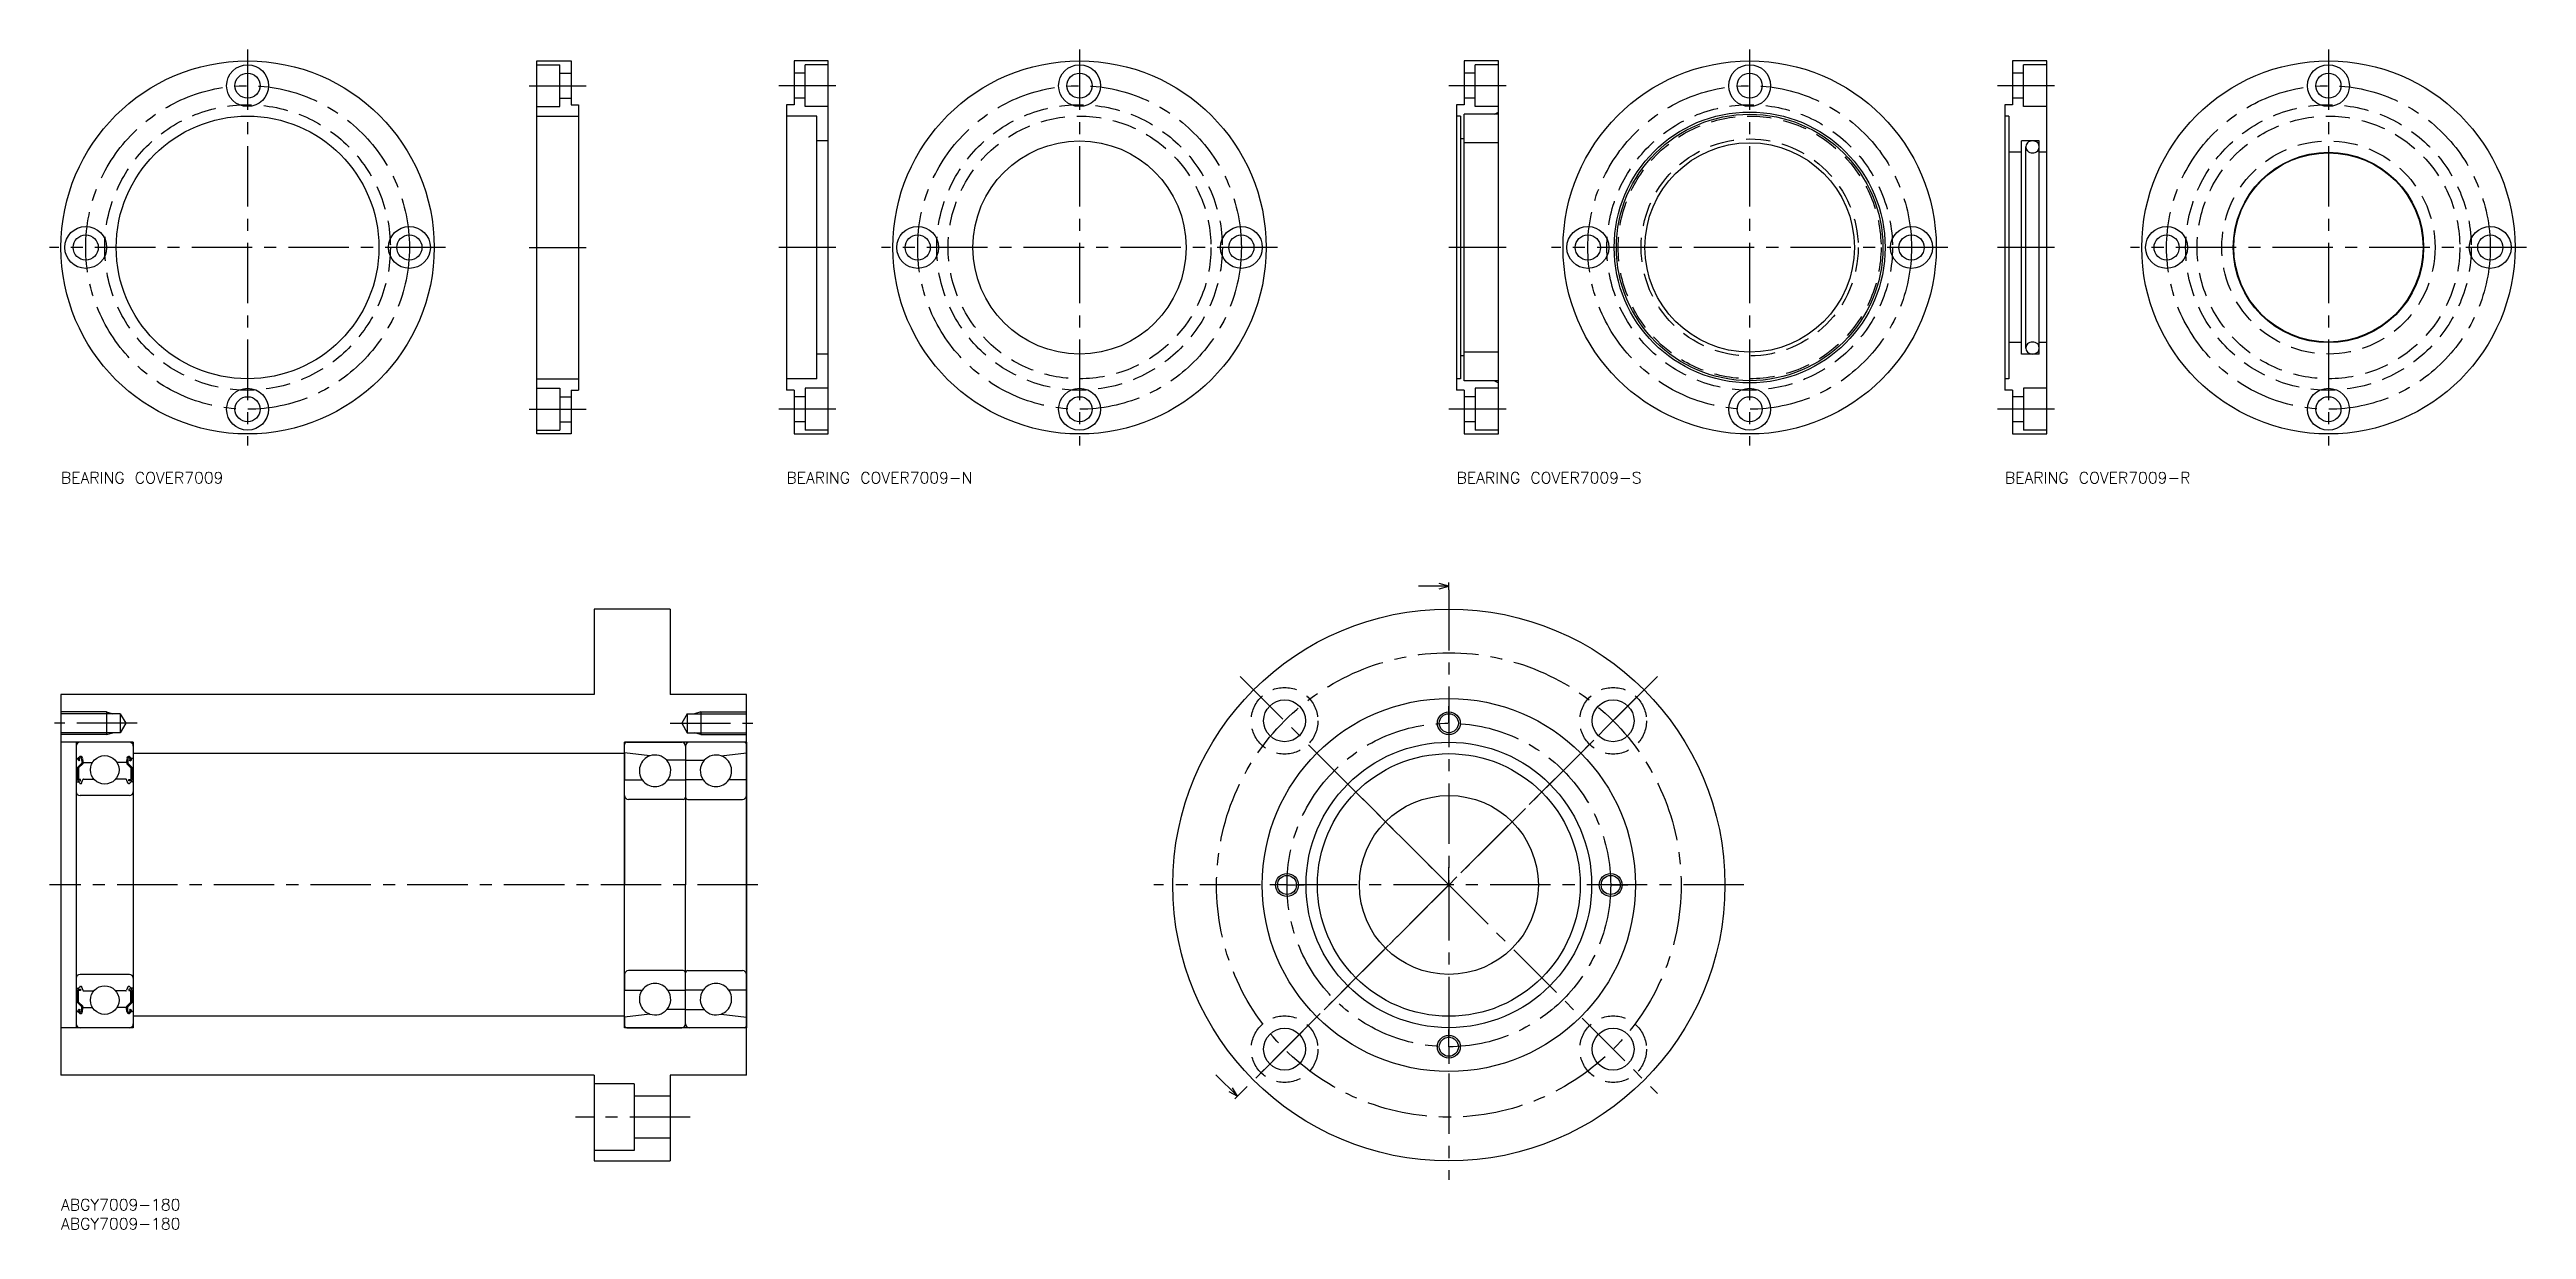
# Model space of a CAD drawing. Extents: x -3 to 647, y -8 to 302.
import ezdxf

# ---------------------------------------------------------------- set-up
doc = ezdxf.new("R2010")
doc.units = 0
doc.header["$LTSCALE"] = 0.5
doc.linetypes.add('CENTER', pattern=[50.8, 31.75, -6.35, 6.35, -6.35])
doc.linetypes.add('DASHED', pattern=[19.05, 12.7, -6.35])
doc.layers.get('0').update_dxf_attribs({"linetype": 'CONTINUOUS'})
for name, color, linetype in [('MSM_CENTER', 1, 'CENTER'), ('MSM_CONTINUOUS', 7, 'CONTINUOUS'), ('MSM_DASHED', 4, 'DASHED'), ('MSM_NARROW', 5, 'CONTINUOUS'), ('MSM_PART_NUMBER', 7, 'CONTINUOUS')]:
    doc.layers.add(name, color=color, linetype=linetype)
doc.styles.get("Standard").update_dxf_attribs({"font": 'txt.shx', "height": 3, "bigfont": 'bigfont.shx'})

# ---------------------------------------------------------------- blocks, each defined once
blk = doc.blocks.new('*U15')
at = {"layer": 'MSM_PART_NUMBER'}
blk.add_text('ABGY7009-180', height=3, dxfattribs=at).set_placement((0, -3))
blk = doc.blocks.new('*U16')
at = {"layer": 'MSM_PART_NUMBER'}
blk.add_text('ABGY7009-180', height=3, dxfattribs=at).set_placement((0, -8))
blk = doc.blocks.new('*U17')
at = {"layer": 'MSM_PART_NUMBER'}
blk.add_text('BEARING COVER7009', height=3, dxfattribs=at).set_placement((0, 187.98))
blk = doc.blocks.new('*U18')
at = {"layer": 'MSM_PART_NUMBER'}
blk.add_text('BEARING COVER7009-N', height=3, dxfattribs=at).set_placement((190.5, 187.98))
blk = doc.blocks.new('*U19')
at = {"layer": 'MSM_PART_NUMBER'}
blk.add_text('BEARING COVER7009-S', height=3, dxfattribs=at).set_placement((366.47, 187.98))
blk = doc.blocks.new('*U20')
at = {"layer": 'MSM_PART_NUMBER'}
blk.add_text('BEARING COVER7009-R', height=3, dxfattribs=at).set_placement((510.48, 187.98))

msp = doc.modelspace()

# ---------------------------------------------------------------- linework, layer by layer
at = {"color": 0, "linetype": 'BYBLOCK'}
for p, q in [((364.45, 161), (356.45, 161)), ((364.45, 161), (361.95, 161.67)), ((361.95, 160.33), (364.45, 161)), ((308.94, 26.99), (303.28, 32.65)), ((306.7, 28.29), (308.94, 26.99)), ((308.94, 26.99), (307.64, 29.23))]:
    msp.add_line(p, q, dxfattribs=at)
for p, q in [((4, 120), (4, 45)), ((18, 120), (5, 120)), ((4.2, 115.7), (4.5, 115.7)), ((5.44, 114.47), (4.34, 113.37)), ((4.34, 113.37), (4.34, 110.2)), ((4.5, 115.7), (4.73, 116.03)), ((4.82, 115.11), (4.57, 115.28)), ((5.74, 114.35), (4.64, 113.25)), ((4.64, 113.25), (4.64, 110.2)), ((4.75, 115.53), (4.98, 115.86)), ((4.99, 115.35), (4.75, 115.53)), ((4.82, 115.11), (4.99, 115.35)), ((5.4, 115.73), (5.44, 114.47)), ((5.69, 115.77), (5.77, 114.88)), ((5.74, 115.22), (5.74, 114.35)), ((5.97, 114.7), (8.3, 114.7)), ((17.03, 114.7), (14.7, 114.7)), ((17.31, 115.77), (17.23, 114.88)), ((17.26, 115.22), (17.26, 114.35)), ((17.26, 114.35), (18.36, 113.25)), ((17.6, 115.73), (17.56, 114.47)), ((17.56, 114.47), (18.66, 113.37)), ((18.01, 115.35), (18.25, 115.53)), ((18.18, 115.11), (18.01, 115.35)), ((18.25, 115.53), (18.02, 115.86)), ((18.18, 115.11), (18.43, 115.28)), ((18.5, 115.7), (18.27, 116.03)), ((18.36, 113.25), (18.36, 110.2)), ((18.8, 115.7), (18.5, 115.7)), ((18.66, 113.37), (18.66, 110.2)), ((4.2, 109.6), (4.6, 109.6)), ((4.6, 109.6), (4.92, 109.22)), ((5.16, 110.2), (4.64, 110.2)), ((4.64, 109.9), (5.16, 109.9)), ((18, 106), (5, 106)), ((5.07, 109.15), (5.25, 109.15)), ((5.16, 109.9), (5.16, 110.2)), ((5.43, 109.28), (5.76, 110.17)), ((5.95, 110.3), (8.66, 110.3)), ((17.05, 110.3), (14.34, 110.3)), ((17.57, 109.28), (17.24, 110.17)), ((17.93, 109.15), (17.75, 109.15)), ((17.84, 110.2), (18.36, 110.2)), ((17.84, 109.9), (17.84, 110.2)), ((18.36, 109.9), (17.84, 109.9)), ((18.4, 109.6), (18.08, 109.22)), ((18.8, 109.6), (18.4, 109.6)), ((18, 59), (5, 59)), ((4.2, 55.4), (4.6, 55.4)), ((4.34, 51.63), (4.34, 54.8)), ((4.6, 55.4), (4.92, 55.78)), ((4.64, 55.1), (5.16, 55.1)), ((4.64, 51.75), (4.64, 54.8)), ((5.16, 54.8), (4.64, 54.8)), ((5.07, 55.85), (5.25, 55.85)), ((5.16, 55.1), (5.16, 54.8)), ((5.43, 55.72), (5.76, 54.83)), ((5.95, 54.7), (8.66, 54.7)), ((17.05, 54.7), (14.34, 54.7)), ((17.57, 55.72), (17.24, 54.83)), ((17.93, 55.85), (17.75, 55.85)), ((18.36, 55.1), (17.84, 55.1)), ((17.84, 55.1), (17.84, 54.8)), ((17.84, 54.8), (18.36, 54.8)), ((18.4, 55.4), (18.08, 55.78)), ((18.36, 51.75), (18.36, 54.8)), ((18.8, 55.4), (18.4, 55.4)), ((18.66, 51.63), (18.66, 54.8)), ((4.2, 49.3), (4.5, 49.3)), ((5.44, 50.53), (4.34, 51.63)), ((4.5, 49.3), (4.73, 48.97)), ((4.82, 49.89), (4.57, 49.72)), ((5.74, 50.65), (4.64, 51.75)), ((4.99, 49.65), (4.75, 49.47)), ((4.75, 49.47), (4.98, 49.14)), ((4.82, 49.89), (4.99, 49.65)), ((5.4, 49.27), (5.44, 50.53)), ((5.69, 49.23), (5.77, 50.12)), ((5.74, 49.78), (5.74, 50.65)), ((5.97, 50.3), (8.3, 50.3)), ((17.03, 50.3), (14.7, 50.3)), ((17.31, 49.23), (17.23, 50.12)), ((17.26, 50.65), (18.36, 51.75)), ((17.26, 49.78), (17.26, 50.65)), ((17.56, 50.53), (18.66, 51.63)), ((17.6, 49.27), (17.56, 50.53)), ((18.18, 49.89), (18.01, 49.65)), ((18.01, 49.65), (18.25, 49.47)), ((18.25, 49.47), (18.02, 49.14)), ((18.18, 49.89), (18.43, 49.72)), ((18.5, 49.3), (18.27, 48.97)), ((18.8, 49.3), (18.5, 49.3)), ((18, 45), (5, 45))]:
    msp.add_line(p, q)
for centre, radius, start, end in [((5, 119), 1, 90, 180), ((18, 119), 1, 0, 90), ((4.2, 115.9), 0.2, 180, 270), ((4.75, 115.53), 0.3, 144.93555, 235.03769), ((5.17, 115.73), 0.53, 5.06514, 144.93555), ((5.17, 115.72), 0.23, 2.13108, 144.93555), ((5.97, 114.9), 0.2, 185.06514, 270), ((17.03, 114.9), 0.2, 270, 354.93486), ((17.83, 115.73), 0.53, 35.06445, 174.93486), ((17.83, 115.72), 0.23, 35.06445, 177.86892), ((18.25, 115.53), 0.3, 304.96231, 35.06445), ((18.8, 115.9), 0.2, 270, 0), ((4.2, 109.4), 0.2, 90, 180), ((5, 107), 1, 180, 270), ((4.64, 110.2), 0.3, 180, 270), ((5.07, 109.35), 0.2, 219.99908, 270), ((5.25, 109.35), 0.2, 270, 339.97033), ((5.95, 110.1), 0.2, 90, 159.97033), ((17.05, 110.1), 0.2, 20.02967, 90), ((17.75, 109.35), 0.2, 200.02967, 270), ((17.93, 109.35), 0.2, 270, 320.00092), ((18, 107), 1, 270, 0), ((18.36, 110.2), 0.3, 270, 0), ((18.8, 109.4), 0.2, 0, 90), ((5, 58), 1, 90, 180), ((18, 58), 1, 0, 90), ((4.2, 55.6), 0.2, 180, 270), ((4.64, 54.8), 0.3, 90, 180), ((5.07, 55.65), 0.2, 90, 140.00092), ((5.25, 55.65), 0.2, 20.02967, 90), ((5.95, 54.9), 0.2, 200.02967, 270), ((17.05, 54.9), 0.2, 270, 339.97033), ((17.75, 55.65), 0.2, 90, 159.97033), ((17.93, 55.65), 0.2, 39.99908, 90), ((18.36, 54.8), 0.3, 0, 90), ((18.8, 55.6), 0.2, 270, 0), ((4.2, 49.1), 0.2, 90, 180), ((5, 46), 1, 180, 270), ((4.75, 49.47), 0.3, 124.96231, 215.06445), ((5.17, 49.27), 0.53, 215.06445, 354.93486), ((5.17, 49.28), 0.23, 215.06445, 357.86892), ((5.97, 50.1), 0.2, 90, 174.93486), ((17.03, 50.1), 0.2, 5.06514, 90), ((17.83, 49.27), 0.53, 185.06514, 324.93555), ((17.83, 49.28), 0.23, 182.13108, 324.93555), ((18, 46), 1, 270, 0), ((18.25, 49.47), 0.3, 324.93555, 55.03769), ((18.8, 49.1), 0.2, 0, 90)]:
    msp.add_arc(centre, radius, start, end)
at = {"layer": 'MSM_CENTER'}
for p, q in [((49, 301.98), (49, 197.98)), ((267.47, 301.98), (267.47, 197.98)), ((443.44, 301.98), (443.44, 197.98)), ((595.42, 301.98), (595.42, 197.98)), ((122.94, 292.48), (137.94, 292.48)), ((203.5, 292.48), (188.5, 292.48)), ((379.47, 292.48), (364.47, 292.48)), ((523.48, 292.48), (508.48, 292.48)), ((101, 249.98), (-3, 249.98)), ((122.94, 249.98), (137.94, 249.98)), ((203.5, 249.98), (188.5, 249.98)), ((319.47, 249.98), (215.47, 249.98)), ((379.47, 249.98), (364.47, 249.98)), ((495.44, 249.98), (391.44, 249.98)), ((523.48, 249.98), (508.48, 249.98)), ((647.42, 249.98), (543.42, 249.98)), ((122.94, 207.48), (137.94, 207.48)), ((203.5, 207.48), (188.5, 207.48)), ((379.47, 207.48), (364.47, 207.48)), ((523.48, 207.48), (508.48, 207.48)), ((364.45, 160), (364.45, 5)), ((309.65, 137.3), (419.25, 27.7)), ((419.25, 137.3), (309.65, 27.7)), ((314.95, 33), (413.94, 132)), ((20.04, 125), (-1.69, 125)), ((159.96, 125), (181.69, 125)), ((364.45, 125), (364.45, 129.5)), ((364.45, 125), (364.45, 120.5)), ((364.45, 82.5), (336.87, 110.08)), ((183, 82.5), (-3, 82.5)), ((441.95, 82.5), (286.95, 82.5)), ((321.95, 82.5), (317.45, 82.5)), ((321.95, 82.5), (326.45, 82.5)), ((364.45, 82.5), (336.87, 54.92)), ((406.95, 82.5), (402.45, 82.5)), ((406.95, 82.5), (411.45, 82.5)), ((364.45, 40), (364.45, 44.5)), ((364.45, 40), (364.45, 35.5)), ((165.23, 21.5), (135.11, 21.5))]:
    msp.add_line(p, q, dxfattribs=at)
for centre, radius in [((49, 249.98), 42.5), ((267.47, 249.98), 42.5), ((443.44, 249.98), 42.5), ((595.42, 249.98), 42.5), ((364.45, 82.5), 61), ((364.45, 82.5), 42.5)]:
    msp.add_circle(centre, radius, dxfattribs=at)
at = {"layer": 'MSM_CONTINUOUS'}
for p, q in [((124.94, 298.98), (133.94, 298.98)), ((124.94, 200.98), (124.94, 298.98)), ((124.94, 297.98), (131.04, 297.98)), ((131.04, 286.98), (131.04, 297.98)), ((131.04, 295.78), (133.94, 295.78)), ((133.94, 298.98), (133.94, 287.48)), ((201.5, 298.98), (192.5, 298.98)), ((192.5, 298.98), (192.5, 287.48)), ((195.4, 295.78), (192.5, 295.78)), ((201.5, 297.98), (195.4, 297.98)), ((195.4, 286.98), (195.4, 297.98)), ((201.5, 200.98), (201.5, 298.98)), ((377.47, 298.98), (368.47, 298.98)), ((368.47, 298.98), (368.47, 287.48)), ((371.37, 295.78), (368.47, 295.78)), ((377.47, 297.98), (371.37, 297.98)), ((371.37, 286.98), (371.37, 297.98)), ((377.47, 200.98), (377.47, 298.98)), ((512.48, 298.98), (512.48, 287.48)), ((521.48, 298.98), (512.48, 298.98)), ((515.38, 295.78), (512.48, 295.78)), ((515.38, 286.98), (515.38, 297.98)), ((521.48, 297.98), (515.38, 297.98)), ((521.48, 200.98), (521.48, 298.98)), ((124.94, 286.98), (131.04, 286.98)), ((131.04, 289.18), (133.94, 289.18)), ((133.94, 287.48), (135.94, 287.48)), ((135.94, 287.48), (135.94, 212.48)), ((190.5, 287.48), (190.5, 212.48)), ((192.5, 287.48), (190.5, 287.48)), ((195.4, 289.18), (192.5, 289.18)), ((201.5, 286.98), (195.4, 286.98)), ((366.47, 287.48), (366.47, 212.48)), ((368.47, 287.48), (366.47, 287.48)), ((371.37, 289.18), (368.47, 289.18)), ((377.47, 286.98), (371.37, 286.98)), ((512.48, 287.48), (510.48, 287.48)), ((510.48, 287.48), (510.48, 212.48)), ((515.38, 289.18), (512.48, 289.18)), ((521.48, 286.98), (515.38, 286.98)), ((124.94, 284.48), (135.94, 284.48)), ((198.5, 284.48), (190.5, 284.48)), ((198.5, 215.48), (198.5, 284.48)), ((367.47, 284.48), (366.47, 284.48)), ((367.47, 284.48), (367.47, 215.48)), ((377.47, 284.98), (368.47, 284.98)), ((368.47, 214.98), (368.47, 284.98)), ((376.47, 284.98), (377.47, 285.56)), ((511.48, 284.48), (510.48, 284.48)), ((511.48, 284.48), (511.48, 215.48)), ((201.5, 277.98), (198.5, 277.98)), ((368.47, 278.48), (367.47, 278.48)), ((377.47, 277.48), (368.47, 277.48)), ((514.78, 274.98), (511.48, 274.98)), ((514.78, 221.98), (514.78, 277.98)), ((519.48, 277.98), (514.78, 277.98)), ((515.98, 223.55), (515.98, 276.4)), ((519.48, 221.98), (519.48, 277.98)), ((521.48, 274.98), (519.48, 274.98)), ((201.5, 221.98), (198.5, 221.98)), ((368.47, 221.48), (367.47, 221.48)), ((377.47, 222.48), (368.47, 222.48)), ((514.78, 224.98), (511.48, 224.98)), ((519.48, 221.98), (514.78, 221.98)), ((521.48, 224.98), (519.48, 224.98)), ((124.94, 215.48), (135.94, 215.48)), ((198.5, 215.48), (190.5, 215.48)), ((367.47, 215.48), (366.47, 215.48)), ((377.47, 214.98), (368.47, 214.98)), ((376.47, 214.98), (377.47, 214.4)), ((511.48, 215.48), (510.48, 215.48)), ((124.94, 212.98), (131.04, 212.98)), ((131.04, 212.98), (131.04, 201.98)), ((131.04, 210.78), (133.94, 210.78)), ((133.94, 212.48), (133.94, 200.98)), ((133.94, 212.48), (135.94, 212.48)), ((192.5, 212.48), (190.5, 212.48)), ((192.5, 212.48), (192.5, 200.98)), ((195.4, 210.78), (192.5, 210.78)), ((201.5, 212.98), (195.4, 212.98)), ((195.4, 212.98), (195.4, 201.98)), ((368.47, 212.48), (366.47, 212.48)), ((368.47, 212.48), (368.47, 200.98)), ((371.37, 210.78), (368.47, 210.78)), ((377.47, 212.98), (371.37, 212.98)), ((371.37, 212.98), (371.37, 201.98)), ((512.48, 212.48), (510.48, 212.48)), ((512.48, 212.48), (512.48, 200.98)), ((515.38, 210.78), (512.48, 210.78)), ((515.38, 212.98), (515.38, 201.98)), ((521.48, 212.98), (515.38, 212.98)), ((124.94, 201.98), (131.04, 201.98)), ((131.04, 204.18), (133.94, 204.18)), ((195.4, 204.18), (192.5, 204.18)), ((201.5, 201.98), (195.4, 201.98)), ((371.37, 204.18), (368.47, 204.18)), ((377.47, 201.98), (371.37, 201.98)), ((515.38, 204.18), (512.48, 204.18)), ((521.48, 201.98), (515.38, 201.98)), ((133.94, 200.98), (124.94, 200.98)), ((192.5, 200.98), (201.5, 200.98)), ((368.47, 200.98), (377.47, 200.98)), ((512.48, 200.98), (521.48, 200.98)), ((364.45, 160), (364.45, 162)), ((160, 155), (140, 155)), ((140, 155), (140, 132.5)), ((160, 155), (160, 132.5)), ((15.79, 132.5), (0, 132.5)), ((0, 132.5), (0, 32.5)), ((140, 132.5), (15.79, 132.5)), ((180, 132.5), (160, 132.5)), ((180, 32.5), (180, 132.5)), ((15.56, 127.5), (0, 127.5)), ((12, 128), (12, 122)), ((15.56, 127.5), (17, 125)), ((15.56, 127.5), (15.56, 122.5)), ((17, 125), (15.56, 122.5)), ((164.44, 127.5), (163, 125)), ((163, 125), (164.44, 122.5)), ((164.44, 127.5), (180, 127.5)), ((164.44, 127.5), (164.44, 122.5)), ((168, 128), (168, 122)), ((15.56, 122.5), (0, 122.5)), ((19, 120), (0, 120)), ((19, 120), (19, 45)), ((180, 120), (148, 120)), ((148, 45), (148, 120)), ((180, 120), (148, 120)), ((148, 117.25), (148, 119.4)), ((154.66, 116.4), (148, 117.25)), ((148, 117.25), (148, 110.1)), ((148.6, 120), (163, 120)), ((164, 119), (164, 115.25)), ((164, 119), (164, 115.25)), ((164.44, 122.5), (180, 122.5)), ((179.4, 120), (165, 120)), ((173.34, 116.4), (180, 117.25)), ((180, 120), (180, 45)), ((180, 117.25), (180, 119.4)), ((180, 117.25), (180, 110.1)), ((148, 117), (19, 117)), ((164, 115.25), (159.07, 115.25)), ((164, 115.25), (164, 110.1)), ((164, 115.25), (164, 110.1)), ((164, 115.25), (168.93, 115.25)), ((148, 106), (148, 110.1)), ((148, 110.1), (152.65, 110.1)), ((148, 106), (148, 82.5)), ((163.4, 105), (149, 105)), ((159.35, 110.1), (164, 110.1)), ((164, 110.1), (164, 105.6)), ((168.65, 110.1), (164, 110.1)), ((164, 110.1), (164, 105.6)), ((164, 105.6), (164, 82.5)), ((164, 105.6), (164, 82.5)), ((164.6, 105), (179, 105)), ((180, 110.1), (175.35, 110.1)), ((180, 106), (180, 110.1)), ((180, 106), (180, 82.5)), ((364.45, 82.5), (364.45, 87.18)), ((148, 59), (148, 82.5)), ((164, 59.4), (164, 82.5)), ((164, 59.4), (164, 82.5)), ((180, 59), (180, 82.5)), ((364.45, 82.5), (361.89, 79.95)), ((148, 59), (148, 54.9)), ((163.4, 60), (149, 60)), ((164, 54.9), (164, 59.4)), ((164, 54.9), (164, 59.4)), ((164.6, 60), (179, 60)), ((180, 59), (180, 54.9)), ((148, 54.9), (152.65, 54.9)), ((148, 47.75), (148, 54.9)), ((159.35, 54.9), (164, 54.9)), ((164, 49.75), (164, 54.9)), ((164, 49.75), (164, 54.9)), ((168.65, 54.9), (164, 54.9)), ((180, 54.9), (175.35, 54.9)), ((180, 47.75), (180, 54.9)), ((148, 48), (19, 48)), ((154.66, 48.6), (148, 47.75)), ((148, 47.75), (148, 45.6)), ((164, 49.75), (159.07, 49.75)), ((164, 46), (164, 49.75)), ((164, 49.75), (168.93, 49.75)), ((164, 46), (164, 49.75)), ((173.34, 48.6), (180, 47.75)), ((180, 47.75), (180, 45.6)), ((19, 45), (0, 45)), ((180, 45), (148, 45)), ((180, 45), (148, 45)), ((148.6, 45), (163, 45)), ((179.4, 45), (165, 45)), ((18.79, 32.5), (0, 32.5)), ((140, 32.5), (18.79, 32.5)), ((140, 32.5), (140, 10)), ((150.5, 30.25), (140, 30.25)), ((150.5, 30.25), (150.5, 12.75)), ((160, 27), (150.5, 27)), ((160, 32.5), (160, 10)), ((180, 32.5), (160, 32.5)), ((308.23, 26.29), (309.65, 27.7)), ((160, 16), (150.5, 16)), ((150.5, 12.75), (140, 12.75)), ((140, 10), (160, 10))]:
    msp.add_line(p, q, dxfattribs=at)
for centre, radius in [((49, 249.98), 49), ((49, 292.48), 5.5), ((49, 292.48), 3.3), ((267.47, 249.98), 49), ((267.47, 292.48), 5.5), ((267.47, 292.48), 3.3), ((443.44, 249.98), 49), ((443.44, 292.48), 5.5), ((443.44, 292.48), 3.3), ((595.42, 249.98), 49), ((595.42, 292.48), 5.5), ((595.42, 292.48), 3.3), ((49, 249.98), 34.5), ((443.44, 249.98), 35.58), ((443.44, 249.98), 35), ((267.47, 249.98), 28), ((443.44, 249.98), 27.5), ((595.42, 249.98), 25), ((595.42, 249.98), 24.85), ((6.5, 249.98), 5.5), ((91.5, 249.98), 5.5), ((224.97, 249.98), 5.5), ((309.97, 249.98), 5.5), ((400.94, 249.98), 5.5), ((485.94, 249.98), 5.5), ((552.92, 249.98), 5.5), ((637.92, 249.98), 5.5), ((6.5, 249.98), 3.3), ((91.5, 249.98), 3.3), ((224.97, 249.98), 3.3), ((309.97, 249.98), 3.3), ((400.94, 249.98), 3.3), ((485.94, 249.98), 3.3), ((552.92, 249.98), 3.3), ((637.92, 249.98), 3.3), ((49, 207.48), 5.5), ((49, 207.48), 3.3), ((267.47, 207.48), 5.5), ((267.47, 207.48), 3.3), ((443.44, 207.48), 5.5), ((443.44, 207.48), 3.3), ((595.42, 207.48), 5.5), ((595.42, 207.48), 3.3), ((364.45, 82.5), 72.5), ((364.45, 82.5), 49), ((321.31, 125.63), 5.5), ((407.58, 125.63), 5.5), ((364.45, 125), 2.5), ((364.45, 82.5), 37.5), ((11.5, 112.75), 3.75), ((364.45, 82.5), 34.5), ((364.45, 82.5), 23.5), ((321.95, 82.5), 2.5), ((406.95, 82.5), 2.5), ((11.5, 52.25), 3.75), ((321.31, 39.37), 5.5), ((364.45, 40), 2.5), ((407.58, 39.37), 5.5)]:
    msp.add_circle(centre, radius, dxfattribs=at)
for centre, radius, start, end in [((517.63, 276.4), 1.64, 139.07649, 220.92351), ((517.73, 275.9), 2.07, 49.48794, 130.51206), ((517.73, 276.9), 2.07, 229.48794, 310.51206), ((517.84, 276.4), 1.64, 319.07649, 40.92351), ((517.63, 223.55), 1.64, 139.07649, 220.92351), ((517.73, 223.05), 2.07, 49.48794, 130.51206), ((517.73, 224.05), 2.07, 229.48794, 310.51206), ((517.84, 223.55), 1.64, 319.07649, 40.92351), ((148.6, 119.4), 0.6, 90, 180), ((163, 119), 1, 0, 90), ((165, 119), 1, 90, 180), ((179.4, 119.4), 0.6, 0, 90), ((156, 112.5), 4.12, 109.01127, 215.57853), ((156, 112.5), 4.13, 41.81031, 109.01127), ((156, 112.5), 4.12, 324.42147, 41.81031), ((172, 112.5), 4.12, 138.18969, 215.57853), ((172, 112.5), 4.13, 70.98873, 138.18969), ((172, 112.5), 4.12, 324.42147, 70.98873), ((149, 106), 1, 180, 270), ((156, 112.5), 4.12, 215.57853, 324.42147), ((163.4, 105.6), 0.6, 270, 0), ((164.6, 105.6), 0.6, 180, 270), ((172, 112.5), 4.12, 215.57853, 324.42147), ((179, 106), 1, 270, 0), ((149, 59), 1, 90, 180), ((163.4, 59.4), 0.6, 0, 90), ((164.6, 59.4), 0.6, 90, 180), ((179, 59), 1, 0, 90), ((156, 52.5), 4.12, 144.42147, 250.98873), ((156, 52.5), 4.12, 35.57853, 144.42147), ((156, 52.5), 4.12, 318.18969, 35.57853), ((172, 52.5), 4.12, 144.42147, 221.81031), ((172, 52.5), 4.12, 35.57853, 144.42147), ((172, 52.5), 4.12, 289.01127, 35.57853), ((148.6, 45.6), 0.6, 180, 270), ((156, 52.5), 4.13, 250.98873, 318.18969), ((163, 46), 1, 270, 0), ((165, 46), 1, 180, 270), ((172, 52.5), 4.13, 221.81031, 289.01127), ((179.4, 45.6), 0.6, 270, 0)]:
    msp.add_arc(centre, radius, start, end, dxfattribs=at)
at = {"layer": 'MSM_DASHED'}
for centre, radius in [((49, 249.98), 37.5), ((267.47, 249.98), 37.5), ((443.44, 249.98), 37.5), ((595.42, 249.98), 37.5), ((267.47, 249.98), 34.5), ((443.44, 249.98), 34.5), ((595.42, 249.98), 34.5), ((443.44, 249.98), 28.5), ((595.42, 249.98), 28), ((321.31, 125.63), 8.75), ((407.58, 125.63), 8.75), ((321.31, 39.37), 8.75), ((407.58, 39.37), 8.75)]:
    msp.add_circle(centre, radius, dxfattribs=at)
at = {"layer": 'MSM_NARROW'}
for p, q in [((12, 128), (0, 128)), ((12, 128), (13.6, 127.5)), ((168, 128), (166.4, 127.5)), ((168, 128), (180, 128)), ((12, 122), (0, 122)), ((12, 122), (13.6, 122.5)), ((168, 122), (166.4, 122.5)), ((168, 122), (180, 122))]:
    msp.add_line(p, q, dxfattribs=at)
for centre in [(364.45, 125), (321.95, 82.5), (406.95, 82.5), (364.45, 40)]:
    msp.add_circle(centre, 3, dxfattribs=at)

# ---------------------------------------------------------------- block references
at = {"layer": 'MSM_CONTINUOUS'}
for name in ['*U17', '*U18', '*U19', '*U20', '*U15', '*U16']:
    msp.add_blockref(name, (0, 0), dxfattribs=at)

doc.saveas('drawing.dxf')
